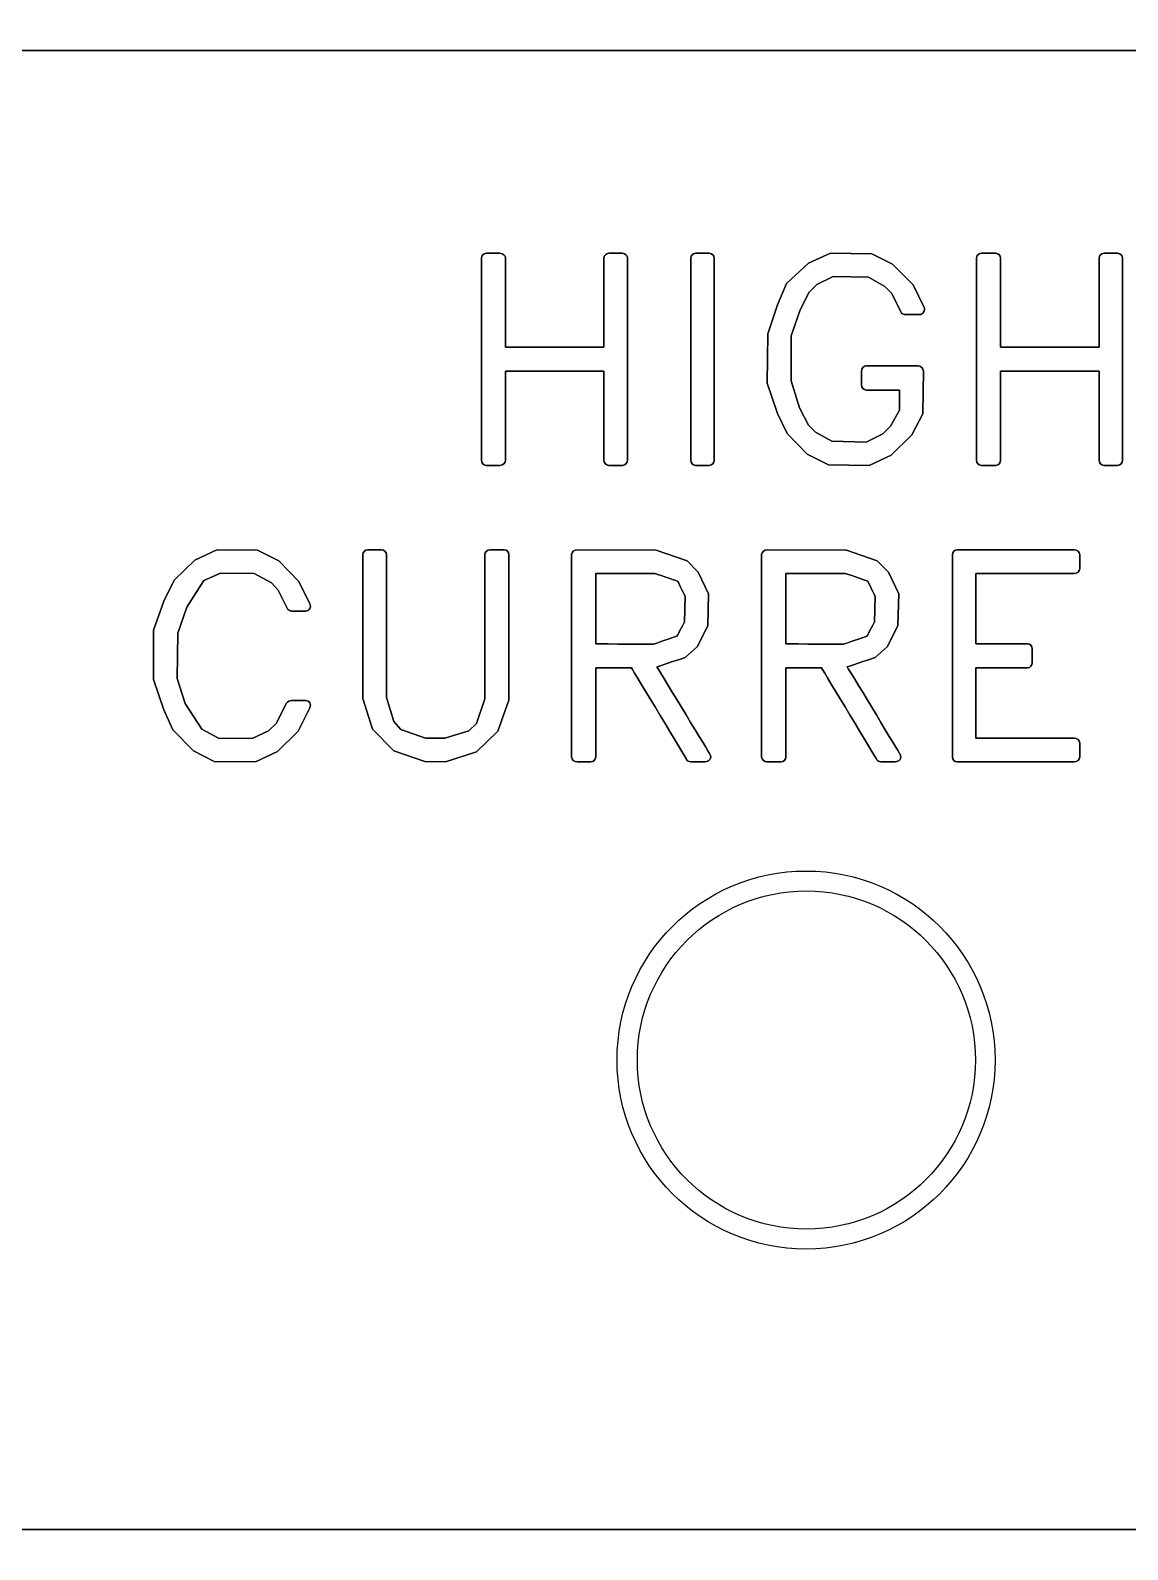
# Model space of a CAD drawing. Extents: x 5.5 to 12.5, y 5.1 to 18.5.
# Drawn here: x 10.492 to 11.04, y 12.248 to 13.008 of the extents above; entities that cross this region are included whole.
import ezdxf

# ---------------------------------------------------------------- set-up
doc = ezdxf.new("R2010")
doc.units = 0
doc.header["$MEASUREMENT"] = 0
doc.layers.get('0').update_dxf_attribs({"linetype": 'CONTINUOUS'})

msp = doc.modelspace()

# ---------------------------------------------------------------- linework, layer by layer
at = {"color": 7}
for points in [[(9.08782, 12.25834), (12.25851, 12.25834), (12.25851, 12.99835), (9.08782, 12.99835)], [(12.25851, 12.25834), (9.08782, 12.25834), (9.08782, 12.99835), (12.25851, 12.99835)]]:
    msp.add_lwpolyline(points, close=True, dxfattribs=at)
for centre, radius in [((10.87961, 12.49329), 0.09457), ((10.87961, 12.49329), 0.09457), ((10.87978, 12.49329), 0.08458), ((10.87978, 12.49329), 0.08458)]:
    msp.add_circle(centre, radius, dxfattribs=at)
for points, knots in [([(12.12966, 18.49827), (12.12966, 18.49827), (5.87957, 18.49827), (5.87957, 18.49827), (5.67011, 18.49827), (5.49958, 18.32791), (5.49958, 18.11827), (5.49958, 18.11827), (5.49958, 5.86838), (5.49958, 5.86838), (5.49958, 5.65891), (5.67011, 5.48838), (5.87957, 5.48838), (5.87957, 5.48838), (12.12966, 5.48838), (12.12966, 5.48838), (12.33913, 5.48838), (12.50966, 5.65891), (12.50966, 5.86838), (12.50966, 5.86838), (12.50966, 18.11827), (12.50966, 18.11827), (12.50966, 18.32791), (12.33913, 18.49827), (12.12966, 18.49827)], [0, 0, 0, 0, 1, 1, 1, 2, 2, 2, 3, 3, 3, 4, 4, 4, 5, 5, 5, 6, 6, 6, 7, 7, 7, 8, 8, 8, 8]), ([(12.12966, 18.48828), (12.12966, 18.48828), (5.87957, 18.48828), (5.87957, 18.48828), (5.67562, 18.48828), (5.50957, 18.3224), (5.50957, 18.11827), (5.50957, 18.11827), (5.50957, 5.86838), (5.50957, 5.86838), (5.50957, 5.66443), (5.67562, 5.49837), (5.87957, 5.49837), (5.87957, 5.49837), (12.12966, 5.49837), (12.12966, 5.49837), (12.17238, 5.49837), (12.21304, 5.50561), (12.25128, 5.51904), (12.25128, 5.51904), (12.24886, 5.51904), (12.24886, 5.51904), (12.24886, 5.51904), (12.23818, 5.52318), (12.23818, 5.52318), (12.23818, 5.52318), (12.23405, 5.52731), (12.23405, 5.52731), (12.23405, 5.52731), (12.23095, 5.53317), (12.23095, 5.53317), (12.23129, 5.53248), (12.23233, 5.53248), (12.23302, 5.53213), (12.23267, 5.53282), (12.23233, 5.53386), (12.23233, 5.53386), (12.23198, 5.53455), (12.23164, 5.53523), (12.23164, 5.53592), (12.23164, 5.53696), (12.23233, 5.53799), (12.23336, 5.53834), (12.23508, 5.53902), (12.23646, 5.53834), (12.23715, 5.53627), (12.23715, 5.53627), (12.23784, 5.53558), (12.23818, 5.53489), (12.23818, 5.53523), (12.23887, 5.53558), (12.23887, 5.53592), (12.23887, 5.53627), (12.23887, 5.53661), (12.23853, 5.53696), (12.23853, 5.53696), (12.2406, 5.53213), (12.2406, 5.53213), (12.2406, 5.53213), (12.24232, 5.53041), (12.24335, 5.52972), (12.24439, 5.52938), (12.25024, 5.52731), (12.25024, 5.52731), (12.25024, 5.52731), (12.25782, 5.52697), (12.25782, 5.52697), (12.25782, 5.52697), (12.26471, 5.52938), (12.26609, 5.52972), (12.26678, 5.53041), (12.26988, 5.53351), (12.27057, 5.5342), (12.27091, 5.53558), (12.27298, 5.54144), (12.27298, 5.54144), (12.27298, 5.54144), (12.27332, 5.54626), (12.27332, 5.54626), (12.27332, 5.54626), (12.27091, 5.5528), (12.27057, 5.55418), (12.26988, 5.55487), (12.26678, 5.55797), (12.26575, 5.55901), (12.26471, 5.55935), (12.25886, 5.56142), (12.25886, 5.56142), (12.25886, 5.56142), (12.25128, 5.56142), (12.25128, 5.56142), (12.25128, 5.56142), (12.24439, 5.55935), (12.24301, 5.55901), (12.24232, 5.55797), (12.23956, 5.55522), (12.23956, 5.55522), (12.23853, 5.55418), (12.23681, 5.55384), (12.23543, 5.55453), (12.23405, 5.55522), (12.23336, 5.55659), (12.23336, 5.55797), (12.23336, 5.55797), (12.23681, 5.58794), (12.23681, 5.58794), (12.23681, 5.58967), (12.23853, 5.59105), (12.24025, 5.59105), (12.24025, 5.59105), (12.27126, 5.59105), (12.27126, 5.59105), (12.27332, 5.59105), (12.2747, 5.58898), (12.2747, 5.58691), (12.2747, 5.58484), (12.27332, 5.58278), (12.27126, 5.58278), (12.27126, 5.58278), (12.24955, 5.58278), (12.24473, 5.58278), (12.24404, 5.57933), (12.2437, 5.57348), (12.24301, 5.56762), (12.24611, 5.56865), (12.2499, 5.56969), (12.2499, 5.56969), (12.2499, 5.56969), (12.26023, 5.56969), (12.26023, 5.56969), (12.26023, 5.56969), (12.26954, 5.56659), (12.26954, 5.56659), (12.27022, 5.56624), (12.27057, 5.5659), (12.27091, 5.56555), (12.27091, 5.56555), (12.27746, 5.55935), (12.27746, 5.55935), (12.2778, 5.55901), (12.27815, 5.55832), (12.27815, 5.55797), (12.27815, 5.55797), (12.28159, 5.54729), (12.28159, 5.54729), (12.28159, 5.54729), (12.28125, 5.54006), (12.28125, 5.54006), (12.28125, 5.54006), (12.27815, 5.53076), (12.27815, 5.53076), (12.27815, 5.53007), (12.2778, 5.52972), (12.27746, 5.52938), (12.27746, 5.52938), (12.27711, 5.52903), (12.27711, 5.52903), (12.40803, 5.58622), (12.49967, 5.71679), (12.49967, 5.86838), (12.49967, 5.86838), (12.49967, 18.11827), (12.49967, 18.11827), (12.49967, 18.3224), (12.33361, 18.48828), (12.12966, 18.48828)], [0, 0, 0, 0, 1, 1, 1, 2, 2, 2, 3, 3, 3, 4, 4, 4, 5, 5, 5, 6, 6, 6, 7, 7, 7, 8, 8, 8, 9, 9, 9, 10, 10, 10, 11, 11, 11, 12, 12, 12, 13, 13, 13, 14, 14, 14, 15, 15, 15, 16, 16, 16, 17, 17, 17, 18, 18, 18, 19, 19, 19, 20, 20, 20, 21, 21, 21, 22, 22, 22, 23, 23, 23, 24, 24, 24, 25, 25, 25, 26, 26, 26, 27, 27, 27, 28, 28, 28, 29, 29, 29, 30, 30, 30, 31, 31, 31, 32, 32, 32, 33, 33, 33, 34, 34, 34, 35, 35, 35, 36, 36, 36, 37, 37, 37, 38, 38, 38, 39, 39, 39, 40, 40, 40, 41, 41, 41, 42, 42, 42, 43, 43, 43, 44, 44, 44, 45, 45, 45, 46, 46, 46, 47, 47, 47, 48, 48, 48, 49, 49, 49, 50, 50, 50, 51, 51, 51, 52, 52, 52, 53, 53, 53, 54, 54, 54, 55, 55, 55, 55]), ([(12.49967, 5.86838), (12.49967, 5.71679), (12.40803, 5.58622), (12.27711, 5.52903), (12.27711, 5.52903), (12.27746, 5.52938), (12.27746, 5.52938), (12.2778, 5.52972), (12.27815, 5.53007), (12.27815, 5.53076), (12.27815, 5.53076), (12.28125, 5.54006), (12.28125, 5.54006), (12.28125, 5.54006), (12.28159, 5.54729), (12.28159, 5.54729), (12.28159, 5.54729), (12.27815, 5.55797), (12.27815, 5.55797), (12.27815, 5.55832), (12.2778, 5.55901), (12.27746, 5.55935), (12.27746, 5.55935), (12.27091, 5.56555), (12.27091, 5.56555), (12.27057, 5.5659), (12.27022, 5.56624), (12.26954, 5.56659), (12.26954, 5.56659), (12.26023, 5.56969), (12.26023, 5.56969), (12.26023, 5.56969), (12.2499, 5.56969), (12.2499, 5.56969), (12.2499, 5.56969), (12.24611, 5.56865), (12.24301, 5.56762), (12.2437, 5.57348), (12.24404, 5.57933), (12.24473, 5.58278), (12.24955, 5.58278), (12.27126, 5.58278), (12.27126, 5.58278), (12.27332, 5.58278), (12.2747, 5.58484), (12.2747, 5.58691), (12.2747, 5.58898), (12.27332, 5.59105), (12.27126, 5.59105), (12.27126, 5.59105), (12.24025, 5.59105), (12.24025, 5.59105), (12.23853, 5.59105), (12.23681, 5.58967), (12.23681, 5.58794), (12.23681, 5.58794), (12.23336, 5.55797), (12.23336, 5.55797), (12.23336, 5.55659), (12.23405, 5.55522), (12.23543, 5.55453), (12.23681, 5.55384), (12.23853, 5.55418), (12.23956, 5.55522), (12.23956, 5.55522), (12.24232, 5.55797), (12.24301, 5.55901), (12.24439, 5.55935), (12.25128, 5.56142), (12.25128, 5.56142), (12.25128, 5.56142), (12.25886, 5.56142), (12.25886, 5.56142), (12.25886, 5.56142), (12.26471, 5.55935), (12.26575, 5.55901), (12.26678, 5.55797), (12.26988, 5.55487), (12.27057, 5.55418), (12.27091, 5.5528), (12.27332, 5.54626), (12.27332, 5.54626), (12.27332, 5.54626), (12.27298, 5.54144), (12.27298, 5.54144), (12.27298, 5.54144), (12.27091, 5.53558), (12.27057, 5.5342), (12.26988, 5.53351), (12.26678, 5.53041), (12.26609, 5.52972), (12.26471, 5.52938), (12.25782, 5.52697), (12.25782, 5.52697), (12.25782, 5.52697), (12.25024, 5.52731), (12.25024, 5.52731), (12.25024, 5.52731), (12.24439, 5.52938), (12.24335, 5.52972), (12.24232, 5.53041), (12.2406, 5.53213), (12.2406, 5.53213), (12.2406, 5.53213), (12.23853, 5.53696), (12.23853, 5.53696), (12.23887, 5.53661), (12.23887, 5.53627), (12.23887, 5.53592), (12.23887, 5.53558), (12.23818, 5.53523), (12.23818, 5.53489), (12.23784, 5.53558), (12.23715, 5.53627), (12.23715, 5.53627), (12.23646, 5.53834), (12.23508, 5.53902), (12.23336, 5.53834), (12.23233, 5.53799), (12.23164, 5.53696), (12.23164, 5.53592), (12.23164, 5.53523), (12.23198, 5.53455), (12.23233, 5.53386), (12.23233, 5.53386), (12.23267, 5.53282), (12.23302, 5.53213), (12.23233, 5.53248), (12.23129, 5.53248), (12.23095, 5.53317), (12.23095, 5.53317), (12.23405, 5.52731), (12.23405, 5.52731), (12.23405, 5.52731), (12.23818, 5.52318), (12.23818, 5.52318), (12.23818, 5.52318), (12.24886, 5.51904), (12.24886, 5.51904), (12.24886, 5.51904), (12.25128, 5.51904), (12.25128, 5.51904), (12.21304, 5.50561), (12.17238, 5.49837), (12.12966, 5.49837), (12.12966, 5.49837), (5.87957, 5.49837), (5.87957, 5.49837), (5.67562, 5.49837), (5.50957, 5.66443), (5.50957, 5.86838), (5.50957, 5.86838), (5.50957, 18.11827), (5.50957, 18.11827), (5.50957, 18.3224), (5.67562, 18.48828), (5.87957, 18.48828), (5.87957, 18.48828), (12.12966, 18.48828), (12.12966, 18.48828), (12.33361, 18.48828), (12.49967, 18.3224), (12.49967, 18.11827), (12.49967, 18.11827), (12.49967, 5.86838), (12.49967, 5.86838)], [0, 0, 0, 0, 1, 1, 1, 2, 2, 2, 3, 3, 3, 4, 4, 4, 5, 5, 5, 6, 6, 6, 7, 7, 7, 8, 8, 8, 9, 9, 9, 10, 10, 10, 11, 11, 11, 12, 12, 12, 13, 13, 13, 14, 14, 14, 15, 15, 15, 16, 16, 16, 17, 17, 17, 18, 18, 18, 19, 19, 19, 20, 20, 20, 21, 21, 21, 22, 22, 22, 23, 23, 23, 24, 24, 24, 25, 25, 25, 26, 26, 26, 27, 27, 27, 28, 28, 28, 29, 29, 29, 30, 30, 30, 31, 31, 31, 32, 32, 32, 33, 33, 33, 34, 34, 34, 35, 35, 35, 36, 36, 36, 37, 37, 37, 38, 38, 38, 39, 39, 39, 40, 40, 40, 41, 41, 41, 42, 42, 42, 43, 43, 43, 44, 44, 44, 45, 45, 45, 46, 46, 46, 47, 47, 47, 48, 48, 48, 49, 49, 49, 50, 50, 50, 51, 51, 51, 52, 52, 52, 53, 53, 53, 54, 54, 54, 55, 55, 55, 55]), ([(12.29847, 11.58069), (12.29847, 11.51454), (12.24473, 11.4608), (12.17858, 11.4608), (12.17858, 11.4608), (5.82858, 11.4608), (5.82858, 11.4608), (5.76244, 11.4608), (5.7087, 11.51454), (5.7087, 11.58069), (5.7087, 11.58069), (5.7087, 16.54283), (5.7087, 16.54283), (5.7087, 16.60898), (5.76244, 16.66272), (5.82858, 16.66272), (5.82858, 16.66272), (12.17858, 16.66272), (12.17858, 16.66272), (12.24473, 16.66272), (12.29847, 16.60898), (12.29847, 16.54283), (12.29847, 16.54283), (12.29847, 11.58069), (12.29847, 11.58069)], [0, 0, 0, 0, 1, 1, 1, 2, 2, 2, 3, 3, 3, 4, 4, 4, 5, 5, 5, 6, 6, 6, 7, 7, 7, 8, 8, 8, 8]), ([(12.17858, 16.66272), (12.17858, 16.66272), (5.82858, 16.66272), (5.82858, 16.66272), (5.76244, 16.66272), (5.7087, 16.60898), (5.7087, 16.54283), (5.7087, 16.54283), (5.7087, 11.58069), (5.7087, 11.58069), (5.7087, 11.51454), (5.76244, 11.4608), (5.82858, 11.4608), (5.82858, 11.4608), (12.17858, 11.4608), (12.17858, 11.4608), (12.24473, 11.4608), (12.29847, 11.51454), (12.29847, 11.58069), (12.29847, 11.58069), (12.29847, 16.54283), (12.29847, 16.54283), (12.29847, 16.60898), (12.24473, 16.66272), (12.17858, 16.66272)], [0, 0, 0, 0, 1, 1, 1, 2, 2, 2, 3, 3, 3, 4, 4, 4, 5, 5, 5, 6, 6, 6, 7, 7, 7, 8, 8, 8, 8]), ([(10.71718, 12.89448), (10.71718, 12.89585), (10.71821, 12.89689), (10.71959, 12.89689), (10.71959, 12.89689), (10.72648, 12.89689), (10.72648, 12.89689), (10.72786, 12.89689), (10.72923, 12.89585), (10.72923, 12.89448), (10.72923, 12.89448), (10.72923, 12.85434), (10.72923, 12.84986), (10.73337, 12.84986), (10.77402, 12.84986), (10.7785, 12.84986), (10.7785, 12.85434), (10.7785, 12.89448), (10.7785, 12.89448), (10.7785, 12.89585), (10.77953, 12.89689), (10.78091, 12.89689), (10.78091, 12.89689), (10.7878, 12.89689), (10.7878, 12.89689), (10.78918, 12.89689), (10.79021, 12.89585), (10.79021, 12.89448), (10.79021, 12.89448), (10.79021, 12.79336), (10.79021, 12.79336), (10.79021, 12.79198), (10.78918, 12.79078), (10.7878, 12.79078), (10.7878, 12.79078), (10.78091, 12.79078), (10.78091, 12.79078), (10.77953, 12.79078), (10.7785, 12.79198), (10.7785, 12.79336), (10.7785, 12.79336), (10.7785, 12.8335), (10.7785, 12.83798), (10.77402, 12.83798), (10.73337, 12.83798), (10.72923, 12.83798), (10.72923, 12.8335), (10.72923, 12.79336), (10.72923, 12.79336), (10.72923, 12.79198), (10.72786, 12.79078), (10.72648, 12.79078), (10.72648, 12.79078), (10.71959, 12.79078), (10.71959, 12.79078), (10.71821, 12.79078), (10.71718, 12.79198), (10.71718, 12.79336), (10.71718, 12.79336), (10.71718, 12.89448), (10.71718, 12.89448)], [0, 0, 0, 0, 1, 1, 1, 2, 2, 2, 3, 3, 3, 4, 4, 4, 5, 5, 5, 6, 6, 6, 7, 7, 7, 8, 8, 8, 9, 9, 9, 10, 10, 10, 11, 11, 11, 12, 12, 12, 13, 13, 13, 14, 14, 14, 15, 15, 15, 16, 16, 16, 17, 17, 17, 18, 18, 18, 19, 19, 19, 20, 20, 20, 20]), ([(10.71959, 12.79078), (10.71959, 12.79078), (10.72648, 12.79078), (10.72648, 12.79078), (10.72786, 12.79078), (10.72923, 12.79198), (10.72923, 12.79336), (10.72923, 12.79336), (10.72923, 12.8335), (10.72923, 12.83798), (10.73337, 12.83798), (10.77402, 12.83798), (10.7785, 12.83798), (10.7785, 12.8335), (10.7785, 12.79336), (10.7785, 12.79336), (10.7785, 12.79198), (10.77953, 12.79078), (10.78091, 12.79078), (10.78091, 12.79078), (10.7878, 12.79078), (10.7878, 12.79078), (10.78918, 12.79078), (10.79021, 12.79198), (10.79021, 12.79336), (10.79021, 12.79336), (10.79021, 12.89448), (10.79021, 12.89448), (10.79021, 12.89585), (10.78918, 12.89689), (10.7878, 12.89689), (10.7878, 12.89689), (10.78091, 12.89689), (10.78091, 12.89689), (10.77953, 12.89689), (10.7785, 12.89585), (10.7785, 12.89448), (10.7785, 12.89448), (10.7785, 12.85434), (10.7785, 12.84986), (10.77402, 12.84986), (10.73337, 12.84986), (10.72923, 12.84986), (10.72923, 12.85434), (10.72923, 12.89448), (10.72923, 12.89448), (10.72923, 12.89585), (10.72786, 12.89689), (10.72648, 12.89689), (10.72648, 12.89689), (10.71959, 12.89689), (10.71959, 12.89689), (10.71821, 12.89689), (10.71718, 12.89585), (10.71718, 12.89448), (10.71718, 12.89448), (10.71718, 12.79336), (10.71718, 12.79336), (10.71718, 12.79198), (10.71821, 12.79078), (10.71959, 12.79078)], [0, 0, 0, 0, 1, 1, 1, 2, 2, 2, 3, 3, 3, 4, 4, 4, 5, 5, 5, 6, 6, 6, 7, 7, 7, 8, 8, 8, 9, 9, 9, 10, 10, 10, 11, 11, 11, 12, 12, 12, 13, 13, 13, 14, 14, 14, 15, 15, 15, 16, 16, 16, 17, 17, 17, 18, 18, 18, 19, 19, 19, 20, 20, 20, 20]), ([(10.82191, 12.89448), (10.82191, 12.89585), (10.82294, 12.89689), (10.82432, 12.89689), (10.82432, 12.89689), (10.83121, 12.89689), (10.83121, 12.89689), (10.83259, 12.89689), (10.83362, 12.89585), (10.83362, 12.89448), (10.83362, 12.89448), (10.83362, 12.79336), (10.83362, 12.79336), (10.83362, 12.79198), (10.83259, 12.79078), (10.83121, 12.79078), (10.83121, 12.79078), (10.82432, 12.79078), (10.82432, 12.79078), (10.82294, 12.79078), (10.82191, 12.79198), (10.82191, 12.79336), (10.82191, 12.79336), (10.82191, 12.89448), (10.82191, 12.89448)], [0, 0, 0, 0, 1, 1, 1, 2, 2, 2, 3, 3, 3, 4, 4, 4, 5, 5, 5, 6, 6, 6, 7, 7, 7, 8, 8, 8, 8]), ([(10.82432, 12.79078), (10.82432, 12.79078), (10.83121, 12.79078), (10.83121, 12.79078), (10.83259, 12.79078), (10.83362, 12.79198), (10.83362, 12.79336), (10.83362, 12.79336), (10.83362, 12.89448), (10.83362, 12.89448), (10.83362, 12.89585), (10.83259, 12.89689), (10.83121, 12.89689), (10.83121, 12.89689), (10.82432, 12.89689), (10.82432, 12.89689), (10.82294, 12.89689), (10.82191, 12.89585), (10.82191, 12.89448), (10.82191, 12.89448), (10.82191, 12.79336), (10.82191, 12.79336), (10.82191, 12.79198), (10.82294, 12.79078), (10.82432, 12.79078)], [0, 0, 0, 0, 1, 1, 1, 2, 2, 2, 3, 3, 3, 4, 4, 4, 5, 5, 5, 6, 6, 6, 7, 7, 7, 8, 8, 8, 8]), ([(10.86049, 12.85658), (10.86049, 12.85658), (10.86531, 12.87105), (10.86531, 12.87105), (10.86531, 12.87105), (10.86979, 12.88173), (10.86979, 12.88173), (10.86979, 12.88173), (10.88082, 12.89189), (10.88082, 12.89189), (10.88082, 12.89189), (10.89184, 12.89689), (10.89184, 12.89689), (10.89184, 12.89689), (10.91251, 12.89671), (10.91251, 12.89671), (10.91251, 12.89671), (10.92285, 12.89138), (10.92285, 12.89138), (10.92285, 12.89138), (10.93318, 12.88104), (10.93318, 12.88104), (10.93318, 12.88104), (10.93869, 12.86984), (10.93869, 12.86984), (10.93904, 12.86915), (10.93904, 12.86812), (10.93835, 12.86743), (10.93801, 12.86674), (10.93732, 12.86623), (10.93628, 12.86623), (10.93628, 12.86623), (10.92939, 12.86623), (10.92939, 12.86623), (10.92836, 12.86623), (10.92733, 12.86674), (10.92698, 12.8676), (10.92698, 12.8676), (10.9225, 12.87673), (10.9225, 12.87673), (10.9225, 12.87673), (10.91906, 12.88035), (10.91906, 12.88035), (10.91906, 12.88035), (10.91079, 12.885), (10.91079, 12.885), (10.91079, 12.885), (10.89322, 12.88535), (10.89322, 12.88535), (10.89322, 12.88535), (10.88495, 12.88121), (10.88495, 12.88121), (10.88495, 12.88121), (10.88116, 12.87742), (10.88116, 12.87742), (10.88116, 12.87742), (10.87668, 12.86864), (10.87668, 12.86864), (10.87668, 12.86864), (10.8722, 12.85555), (10.8722, 12.85555), (10.8722, 12.85555), (10.8722, 12.83315), (10.8722, 12.83315), (10.8722, 12.83315), (10.87634, 12.81954), (10.87634, 12.81954), (10.87634, 12.81954), (10.88082, 12.81093), (10.88082, 12.81093), (10.88082, 12.81093), (10.88426, 12.80749), (10.88426, 12.80749), (10.88426, 12.80749), (10.89253, 12.80284), (10.89253, 12.80284), (10.89253, 12.80284), (10.90976, 12.80249), (10.90976, 12.80249), (10.90976, 12.80249), (10.91802, 12.80663), (10.91802, 12.80663), (10.91802, 12.80663), (10.92181, 12.81042), (10.92181, 12.81042), (10.92181, 12.81042), (10.92629, 12.81834), (10.92629, 12.81834), (10.92629, 12.81834), (10.92629, 12.8254), (10.92629, 12.8285), (10.9225, 12.8285), (10.90976, 12.8285), (10.90976, 12.8285), (10.90838, 12.8285), (10.90734, 12.82971), (10.90734, 12.83109), (10.90734, 12.83109), (10.90734, 12.83798), (10.90734, 12.83798), (10.90734, 12.83935), (10.90838, 12.84056), (10.90976, 12.84056), (10.90976, 12.84056), (10.93559, 12.84056), (10.93559, 12.84056), (10.93697, 12.84056), (10.93835, 12.83935), (10.93835, 12.83798), (10.93835, 12.83798), (10.93801, 12.81662), (10.93801, 12.81662), (10.93801, 12.81662), (10.93249, 12.80611), (10.93249, 12.80611), (10.93249, 12.80611), (10.92216, 12.79595), (10.92216, 12.79595), (10.92216, 12.79595), (10.91113, 12.79078), (10.91113, 12.79078), (10.91113, 12.79078), (10.89081, 12.79112), (10.89081, 12.79112), (10.89081, 12.79112), (10.88013, 12.79646), (10.88013, 12.79646), (10.88013, 12.79646), (10.87014, 12.8068), (10.87014, 12.8068), (10.87014, 12.8068), (10.86531, 12.81679), (10.86531, 12.81679), (10.86531, 12.81679), (10.86015, 12.83195), (10.86015, 12.83195), (10.86015, 12.83195), (10.86049, 12.85658), (10.86049, 12.85658)], [0, 0, 0, 0, 1, 1, 1, 2, 2, 2, 3, 3, 3, 4, 4, 4, 5, 5, 5, 6, 6, 6, 7, 7, 7, 8, 8, 8, 9, 9, 9, 10, 10, 10, 11, 11, 11, 12, 12, 12, 13, 13, 13, 14, 14, 14, 15, 15, 15, 16, 16, 16, 17, 17, 17, 18, 18, 18, 19, 19, 19, 20, 20, 20, 21, 21, 21, 22, 22, 22, 23, 23, 23, 24, 24, 24, 25, 25, 25, 26, 26, 26, 27, 27, 27, 28, 28, 28, 29, 29, 29, 30, 30, 30, 31, 31, 31, 32, 32, 32, 33, 33, 33, 34, 34, 34, 35, 35, 35, 36, 36, 36, 37, 37, 37, 38, 38, 38, 39, 39, 39, 40, 40, 40, 41, 41, 41, 42, 42, 42, 43, 43, 43, 44, 44, 44, 45, 45, 45, 46, 46, 46, 46]), ([(10.87014, 12.8068), (10.87014, 12.8068), (10.88013, 12.79646), (10.88013, 12.79646), (10.88013, 12.79646), (10.89081, 12.79112), (10.89081, 12.79112), (10.89081, 12.79112), (10.91113, 12.79078), (10.91113, 12.79078), (10.91113, 12.79078), (10.92216, 12.79595), (10.92216, 12.79595), (10.92216, 12.79595), (10.93249, 12.80611), (10.93249, 12.80611), (10.93249, 12.80611), (10.93801, 12.81662), (10.93801, 12.81662), (10.93801, 12.81662), (10.93835, 12.83798), (10.93835, 12.83798), (10.93835, 12.83935), (10.93697, 12.84056), (10.93559, 12.84056), (10.93559, 12.84056), (10.90976, 12.84056), (10.90976, 12.84056), (10.90838, 12.84056), (10.90734, 12.83935), (10.90734, 12.83798), (10.90734, 12.83798), (10.90734, 12.83109), (10.90734, 12.83109), (10.90734, 12.82971), (10.90838, 12.8285), (10.90976, 12.8285), (10.90976, 12.8285), (10.9225, 12.8285), (10.92629, 12.8285), (10.92629, 12.8254), (10.92629, 12.81834), (10.92629, 12.81834), (10.92629, 12.81834), (10.92181, 12.81042), (10.92181, 12.81042), (10.92181, 12.81042), (10.91802, 12.80663), (10.91802, 12.80663), (10.91802, 12.80663), (10.90976, 12.80249), (10.90976, 12.80249), (10.90976, 12.80249), (10.89253, 12.80284), (10.89253, 12.80284), (10.89253, 12.80284), (10.88426, 12.80749), (10.88426, 12.80749), (10.88426, 12.80749), (10.88082, 12.81093), (10.88082, 12.81093), (10.88082, 12.81093), (10.87634, 12.81954), (10.87634, 12.81954), (10.87634, 12.81954), (10.8722, 12.83315), (10.8722, 12.83315), (10.8722, 12.83315), (10.8722, 12.85555), (10.8722, 12.85555), (10.8722, 12.85555), (10.87668, 12.86864), (10.87668, 12.86864), (10.87668, 12.86864), (10.88116, 12.87742), (10.88116, 12.87742), (10.88116, 12.87742), (10.88495, 12.88121), (10.88495, 12.88121), (10.88495, 12.88121), (10.89322, 12.88535), (10.89322, 12.88535), (10.89322, 12.88535), (10.91079, 12.885), (10.91079, 12.885), (10.91079, 12.885), (10.91906, 12.88035), (10.91906, 12.88035), (10.91906, 12.88035), (10.9225, 12.87673), (10.9225, 12.87673), (10.9225, 12.87673), (10.92698, 12.8676), (10.92698, 12.8676), (10.92733, 12.86674), (10.92836, 12.86623), (10.92939, 12.86623), (10.92939, 12.86623), (10.93628, 12.86623), (10.93628, 12.86623), (10.93732, 12.86623), (10.93801, 12.86674), (10.93835, 12.86743), (10.93904, 12.86812), (10.93904, 12.86915), (10.93869, 12.86984), (10.93869, 12.86984), (10.93318, 12.88104), (10.93318, 12.88104), (10.93318, 12.88104), (10.92285, 12.89138), (10.92285, 12.89138), (10.92285, 12.89138), (10.91251, 12.89671), (10.91251, 12.89671), (10.91251, 12.89671), (10.89184, 12.89689), (10.89184, 12.89689), (10.89184, 12.89689), (10.88082, 12.89189), (10.88082, 12.89189), (10.88082, 12.89189), (10.86979, 12.88173), (10.86979, 12.88173), (10.86979, 12.88173), (10.86531, 12.87105), (10.86531, 12.87105), (10.86531, 12.87105), (10.86049, 12.85658), (10.86049, 12.85658), (10.86049, 12.85658), (10.86015, 12.83195), (10.86015, 12.83195), (10.86015, 12.83195), (10.86531, 12.81679), (10.86531, 12.81679), (10.86531, 12.81679), (10.87014, 12.8068), (10.87014, 12.8068)], [0, 0, 0, 0, 1, 1, 1, 2, 2, 2, 3, 3, 3, 4, 4, 4, 5, 5, 5, 6, 6, 6, 7, 7, 7, 8, 8, 8, 9, 9, 9, 10, 10, 10, 11, 11, 11, 12, 12, 12, 13, 13, 13, 14, 14, 14, 15, 15, 15, 16, 16, 16, 17, 17, 17, 18, 18, 18, 19, 19, 19, 20, 20, 20, 21, 21, 21, 22, 22, 22, 23, 23, 23, 24, 24, 24, 25, 25, 25, 26, 26, 26, 27, 27, 27, 28, 28, 28, 29, 29, 29, 30, 30, 30, 31, 31, 31, 32, 32, 32, 33, 33, 33, 34, 34, 34, 35, 35, 35, 36, 36, 36, 37, 37, 37, 38, 38, 38, 39, 39, 39, 40, 40, 40, 41, 41, 41, 42, 42, 42, 43, 43, 43, 44, 44, 44, 45, 45, 45, 46, 46, 46, 46]), ([(10.96488, 12.89448), (10.96488, 12.89585), (10.96591, 12.89689), (10.96729, 12.89689), (10.96729, 12.89689), (10.97452, 12.89689), (10.97452, 12.89689), (10.9759, 12.89689), (10.97694, 12.89585), (10.97694, 12.89448), (10.97694, 12.89448), (10.97694, 12.85434), (10.97694, 12.84986), (10.98107, 12.84986), (11.02172, 12.84986), (11.0262, 12.84986), (11.0262, 12.85434), (11.0262, 12.89448), (11.0262, 12.89448), (11.0262, 12.89585), (11.02723, 12.89689), (11.02861, 12.89689), (11.02861, 12.89689), (11.0355, 12.89689), (11.0355, 12.89689), (11.03688, 12.89689), (11.03791, 12.89585), (11.03791, 12.89448), (11.03791, 12.89448), (11.03791, 12.79336), (11.03791, 12.79336), (11.03791, 12.79198), (11.03688, 12.79078), (11.0355, 12.79078), (11.0355, 12.79078), (11.02861, 12.79078), (11.02861, 12.79078), (11.02723, 12.79078), (11.0262, 12.79198), (11.0262, 12.79336), (11.0262, 12.79336), (11.0262, 12.8335), (11.0262, 12.83798), (11.02172, 12.83798), (10.98107, 12.83798), (10.97694, 12.83798), (10.97694, 12.8335), (10.97694, 12.79336), (10.97694, 12.79336), (10.97694, 12.79198), (10.9759, 12.79078), (10.97452, 12.79078), (10.97452, 12.79078), (10.96729, 12.79078), (10.96729, 12.79078), (10.96591, 12.79078), (10.96488, 12.79198), (10.96488, 12.79336), (10.96488, 12.79336), (10.96488, 12.89448), (10.96488, 12.89448)], [0, 0, 0, 0, 1, 1, 1, 2, 2, 2, 3, 3, 3, 4, 4, 4, 5, 5, 5, 6, 6, 6, 7, 7, 7, 8, 8, 8, 9, 9, 9, 10, 10, 10, 11, 11, 11, 12, 12, 12, 13, 13, 13, 14, 14, 14, 15, 15, 15, 16, 16, 16, 17, 17, 17, 18, 18, 18, 19, 19, 19, 20, 20, 20, 20]), ([(10.96729, 12.79078), (10.96729, 12.79078), (10.97452, 12.79078), (10.97452, 12.79078), (10.9759, 12.79078), (10.97694, 12.79198), (10.97694, 12.79336), (10.97694, 12.79336), (10.97694, 12.8335), (10.97694, 12.83798), (10.98107, 12.83798), (11.02172, 12.83798), (11.0262, 12.83798), (11.0262, 12.8335), (11.0262, 12.79336), (11.0262, 12.79336), (11.0262, 12.79198), (11.02723, 12.79078), (11.02861, 12.79078), (11.02861, 12.79078), (11.0355, 12.79078), (11.0355, 12.79078), (11.03688, 12.79078), (11.03791, 12.79198), (11.03791, 12.79336), (11.03791, 12.79336), (11.03791, 12.89448), (11.03791, 12.89448), (11.03791, 12.89585), (11.03688, 12.89689), (11.0355, 12.89689), (11.0355, 12.89689), (11.02861, 12.89689), (11.02861, 12.89689), (11.02723, 12.89689), (11.0262, 12.89585), (11.0262, 12.89448), (11.0262, 12.89448), (11.0262, 12.85434), (11.0262, 12.84986), (11.02172, 12.84986), (10.98107, 12.84986), (10.97694, 12.84986), (10.97694, 12.85434), (10.97694, 12.89448), (10.97694, 12.89448), (10.97694, 12.89585), (10.9759, 12.89689), (10.97452, 12.89689), (10.97452, 12.89689), (10.96729, 12.89689), (10.96729, 12.89689), (10.96591, 12.89689), (10.96488, 12.89585), (10.96488, 12.89448), (10.96488, 12.89448), (10.96488, 12.79336), (10.96488, 12.79336), (10.96488, 12.79198), (10.96591, 12.79078), (10.96729, 12.79078)], [0, 0, 0, 0, 1, 1, 1, 2, 2, 2, 3, 3, 3, 4, 4, 4, 5, 5, 5, 6, 6, 6, 7, 7, 7, 8, 8, 8, 9, 9, 9, 10, 10, 10, 11, 11, 11, 12, 12, 12, 13, 13, 13, 14, 14, 14, 15, 15, 15, 16, 16, 16, 17, 17, 17, 18, 18, 18, 19, 19, 19, 20, 20, 20, 20]), ([(10.55319, 12.70827), (10.55319, 12.70827), (10.55836, 12.72291), (10.55836, 12.72291), (10.55836, 12.72291), (10.56352, 12.73342), (10.56352, 12.73342), (10.56352, 12.73342), (10.57386, 12.74341), (10.57386, 12.74341), (10.57386, 12.74341), (10.58488, 12.74858), (10.58488, 12.74858), (10.58488, 12.74858), (10.60521, 12.7484), (10.60521, 12.7484), (10.60521, 12.7484), (10.61589, 12.74306), (10.61589, 12.74306), (10.61589, 12.74306), (10.62588, 12.73273), (10.62588, 12.73273), (10.62588, 12.73273), (10.63139, 12.72153), (10.63139, 12.72153), (10.63174, 12.72067), (10.63174, 12.71981), (10.63139, 12.71912), (10.63105, 12.71843), (10.63001, 12.71791), (10.62933, 12.71791), (10.62933, 12.71791), (10.62209, 12.71791), (10.62209, 12.71791), (10.6214, 12.71791), (10.62037, 12.71843), (10.62002, 12.71929), (10.62002, 12.71929), (10.61554, 12.72842), (10.61554, 12.72842), (10.61554, 12.72842), (10.6121, 12.73204), (10.6121, 12.73204), (10.6121, 12.73204), (10.60349, 12.73669), (10.60349, 12.73669), (10.60349, 12.73669), (10.58661, 12.73686), (10.58661, 12.73686), (10.58661, 12.73686), (10.57834, 12.73325), (10.57834, 12.73325), (10.57834, 12.73325), (10.56973, 12.71981), (10.56973, 12.71981), (10.56973, 12.71981), (10.56525, 12.70689), (10.56525, 12.70689), (10.56525, 12.70689), (10.5649, 12.68415), (10.5649, 12.68415), (10.5649, 12.68415), (10.56904, 12.67158), (10.56904, 12.67158), (10.56904, 12.67158), (10.5773, 12.65883), (10.5773, 12.65883), (10.5773, 12.65883), (10.58557, 12.65435), (10.58557, 12.65435), (10.58557, 12.65435), (10.60245, 12.65418), (10.60245, 12.65418), (10.60245, 12.65418), (10.61072, 12.65797), (10.61072, 12.65797), (10.61072, 12.65797), (10.61451, 12.66159), (10.61451, 12.66159), (10.61451, 12.66159), (10.61968, 12.67175), (10.61968, 12.67175), (10.62037, 12.67261), (10.62106, 12.67313), (10.62209, 12.67313), (10.62209, 12.67313), (10.62933, 12.67313), (10.62933, 12.67313), (10.63001, 12.67313), (10.63105, 12.67278), (10.63139, 12.67192), (10.63174, 12.67123), (10.63174, 12.67037), (10.63139, 12.66951), (10.63139, 12.66951), (10.62554, 12.6578), (10.62554, 12.6578), (10.62554, 12.6578), (10.6152, 12.64763), (10.6152, 12.64763), (10.6152, 12.64763), (10.60418, 12.64247), (10.60418, 12.64247), (10.60418, 12.64247), (10.58351, 12.64264), (10.58351, 12.64264), (10.58351, 12.64264), (10.57317, 12.64798), (10.57317, 12.64798), (10.57317, 12.64798), (10.56284, 12.65849), (10.56284, 12.65849), (10.56284, 12.65849), (10.55836, 12.66848), (10.55836, 12.66848), (10.55836, 12.66848), (10.55319, 12.68364), (10.55319, 12.68364), (10.55319, 12.68364), (10.55319, 12.70827), (10.55319, 12.70827)], [0, 0, 0, 0, 1, 1, 1, 2, 2, 2, 3, 3, 3, 4, 4, 4, 5, 5, 5, 6, 6, 6, 7, 7, 7, 8, 8, 8, 9, 9, 9, 10, 10, 10, 11, 11, 11, 12, 12, 12, 13, 13, 13, 14, 14, 14, 15, 15, 15, 16, 16, 16, 17, 17, 17, 18, 18, 18, 19, 19, 19, 20, 20, 20, 21, 21, 21, 22, 22, 22, 23, 23, 23, 24, 24, 24, 25, 25, 25, 26, 26, 26, 27, 27, 27, 28, 28, 28, 29, 29, 29, 30, 30, 30, 31, 31, 31, 32, 32, 32, 33, 33, 33, 34, 34, 34, 35, 35, 35, 36, 36, 36, 37, 37, 37, 38, 38, 38, 39, 39, 39, 40, 40, 40, 40]), ([(10.56284, 12.65849), (10.56284, 12.65849), (10.57317, 12.64798), (10.57317, 12.64798), (10.57317, 12.64798), (10.58351, 12.64264), (10.58351, 12.64264), (10.58351, 12.64264), (10.60418, 12.64247), (10.60418, 12.64247), (10.60418, 12.64247), (10.6152, 12.64763), (10.6152, 12.64763), (10.6152, 12.64763), (10.62554, 12.6578), (10.62554, 12.6578), (10.62554, 12.6578), (10.63139, 12.66951), (10.63139, 12.66951), (10.63174, 12.67037), (10.63174, 12.67123), (10.63139, 12.67192), (10.63105, 12.67278), (10.63001, 12.67313), (10.62933, 12.67313), (10.62933, 12.67313), (10.62209, 12.67313), (10.62209, 12.67313), (10.62106, 12.67313), (10.62037, 12.67261), (10.61968, 12.67175), (10.61968, 12.67175), (10.61451, 12.66159), (10.61451, 12.66159), (10.61451, 12.66159), (10.61072, 12.65797), (10.61072, 12.65797), (10.61072, 12.65797), (10.60245, 12.65418), (10.60245, 12.65418), (10.60245, 12.65418), (10.58557, 12.65435), (10.58557, 12.65435), (10.58557, 12.65435), (10.5773, 12.65883), (10.5773, 12.65883), (10.5773, 12.65883), (10.56904, 12.67158), (10.56904, 12.67158), (10.56904, 12.67158), (10.5649, 12.68415), (10.5649, 12.68415), (10.5649, 12.68415), (10.56525, 12.70689), (10.56525, 12.70689), (10.56525, 12.70689), (10.56973, 12.71981), (10.56973, 12.71981), (10.56973, 12.71981), (10.57834, 12.73325), (10.57834, 12.73325), (10.57834, 12.73325), (10.58661, 12.73686), (10.58661, 12.73686), (10.58661, 12.73686), (10.60349, 12.73669), (10.60349, 12.73669), (10.60349, 12.73669), (10.6121, 12.73204), (10.6121, 12.73204), (10.6121, 12.73204), (10.61554, 12.72842), (10.61554, 12.72842), (10.61554, 12.72842), (10.62002, 12.71929), (10.62002, 12.71929), (10.62037, 12.71843), (10.6214, 12.71791), (10.62209, 12.71791), (10.62209, 12.71791), (10.62933, 12.71791), (10.62933, 12.71791), (10.63001, 12.71791), (10.63105, 12.71843), (10.63139, 12.71912), (10.63174, 12.71981), (10.63174, 12.72067), (10.63139, 12.72153), (10.63139, 12.72153), (10.62588, 12.73273), (10.62588, 12.73273), (10.62588, 12.73273), (10.61589, 12.74306), (10.61589, 12.74306), (10.61589, 12.74306), (10.60521, 12.7484), (10.60521, 12.7484), (10.60521, 12.7484), (10.58488, 12.74858), (10.58488, 12.74858), (10.58488, 12.74858), (10.57386, 12.74341), (10.57386, 12.74341), (10.57386, 12.74341), (10.56352, 12.73342), (10.56352, 12.73342), (10.56352, 12.73342), (10.55836, 12.72291), (10.55836, 12.72291), (10.55836, 12.72291), (10.55319, 12.70827), (10.55319, 12.70827), (10.55319, 12.70827), (10.55319, 12.68364), (10.55319, 12.68364), (10.55319, 12.68364), (10.55836, 12.66848), (10.55836, 12.66848), (10.55836, 12.66848), (10.56284, 12.65849), (10.56284, 12.65849)], [0, 0, 0, 0, 1, 1, 1, 2, 2, 2, 3, 3, 3, 4, 4, 4, 5, 5, 5, 6, 6, 6, 7, 7, 7, 8, 8, 8, 9, 9, 9, 10, 10, 10, 11, 11, 11, 12, 12, 12, 13, 13, 13, 14, 14, 14, 15, 15, 15, 16, 16, 16, 17, 17, 17, 18, 18, 18, 19, 19, 19, 20, 20, 20, 21, 21, 21, 22, 22, 22, 23, 23, 23, 24, 24, 24, 25, 25, 25, 26, 26, 26, 27, 27, 27, 28, 28, 28, 29, 29, 29, 30, 30, 30, 31, 31, 31, 32, 32, 32, 33, 33, 33, 34, 34, 34, 35, 35, 35, 36, 36, 36, 37, 37, 37, 38, 38, 38, 39, 39, 39, 40, 40, 40, 40]), ([(10.65792, 12.74616), (10.65792, 12.74754), (10.65895, 12.74858), (10.66033, 12.74858), (10.66033, 12.74858), (10.66722, 12.74858), (10.66722, 12.74858), (10.6686, 12.74858), (10.66963, 12.74754), (10.66963, 12.74616), (10.66963, 12.74616), (10.66963, 12.67468), (10.66963, 12.67468), (10.66963, 12.67468), (10.67342, 12.66262), (10.67342, 12.66262), (10.67342, 12.66262), (10.67687, 12.65866), (10.67687, 12.65866), (10.67687, 12.65866), (10.68927, 12.65435), (10.68927, 12.65435), (10.68927, 12.65435), (10.69892, 12.65435), (10.69892, 12.65435), (10.69892, 12.65435), (10.71097, 12.65797), (10.71097, 12.65797), (10.71097, 12.65797), (10.71476, 12.66159), (10.71476, 12.66159), (10.71476, 12.66159), (10.7189, 12.67399), (10.7189, 12.67399), (10.7189, 12.67399), (10.7189, 12.74616), (10.7189, 12.74616), (10.7189, 12.74754), (10.72028, 12.74858), (10.72165, 12.74858), (10.72165, 12.74858), (10.72854, 12.74858), (10.72854, 12.74858), (10.72992, 12.74858), (10.73096, 12.74754), (10.73096, 12.74616), (10.73096, 12.74616), (10.73096, 12.67416), (10.73096, 12.67416), (10.73096, 12.67382), (10.73096, 12.67365), (10.73096, 12.6733), (10.73096, 12.6733), (10.72544, 12.6578), (10.72544, 12.6578), (10.72544, 12.6578), (10.71476, 12.64746), (10.71476, 12.64746), (10.71476, 12.64746), (10.69926, 12.64247), (10.69926, 12.64247), (10.69926, 12.64247), (10.68893, 12.64264), (10.68893, 12.64264), (10.68893, 12.64264), (10.67342, 12.64798), (10.67342, 12.64798), (10.67342, 12.64798), (10.66274, 12.65883), (10.66274, 12.65883), (10.66274, 12.65883), (10.65792, 12.67416), (10.65792, 12.67416), (10.65792, 12.67416), (10.65792, 12.74616), (10.65792, 12.74616)], [0, 0, 0, 0, 1, 1, 1, 2, 2, 2, 3, 3, 3, 4, 4, 4, 5, 5, 5, 6, 6, 6, 7, 7, 7, 8, 8, 8, 9, 9, 9, 10, 10, 10, 11, 11, 11, 12, 12, 12, 13, 13, 13, 14, 14, 14, 15, 15, 15, 16, 16, 16, 17, 17, 17, 18, 18, 18, 19, 19, 19, 20, 20, 20, 21, 21, 21, 22, 22, 22, 23, 23, 23, 24, 24, 24, 25, 25, 25, 25]), ([(10.67342, 12.64798), (10.67342, 12.64798), (10.68893, 12.64264), (10.68893, 12.64264), (10.68893, 12.64264), (10.69926, 12.64247), (10.69926, 12.64247), (10.69926, 12.64247), (10.71476, 12.64746), (10.71476, 12.64746), (10.71476, 12.64746), (10.72544, 12.6578), (10.72544, 12.6578), (10.72544, 12.6578), (10.73096, 12.6733), (10.73096, 12.6733), (10.73096, 12.67365), (10.73096, 12.67382), (10.73096, 12.67416), (10.73096, 12.67416), (10.73096, 12.74616), (10.73096, 12.74616), (10.73096, 12.74754), (10.72992, 12.74858), (10.72854, 12.74858), (10.72854, 12.74858), (10.72165, 12.74858), (10.72165, 12.74858), (10.72028, 12.74858), (10.7189, 12.74754), (10.7189, 12.74616), (10.7189, 12.74616), (10.7189, 12.67399), (10.7189, 12.67399), (10.7189, 12.67399), (10.71476, 12.66159), (10.71476, 12.66159), (10.71476, 12.66159), (10.71097, 12.65797), (10.71097, 12.65797), (10.71097, 12.65797), (10.69892, 12.65435), (10.69892, 12.65435), (10.69892, 12.65435), (10.68927, 12.65435), (10.68927, 12.65435), (10.68927, 12.65435), (10.67687, 12.65866), (10.67687, 12.65866), (10.67687, 12.65866), (10.67342, 12.66262), (10.67342, 12.66262), (10.67342, 12.66262), (10.66963, 12.67468), (10.66963, 12.67468), (10.66963, 12.67468), (10.66963, 12.74616), (10.66963, 12.74616), (10.66963, 12.74754), (10.6686, 12.74858), (10.66722, 12.74858), (10.66722, 12.74858), (10.66033, 12.74858), (10.66033, 12.74858), (10.65895, 12.74858), (10.65792, 12.74754), (10.65792, 12.74616), (10.65792, 12.74616), (10.65792, 12.67416), (10.65792, 12.67416), (10.65792, 12.67416), (10.66274, 12.65883), (10.66274, 12.65883), (10.66274, 12.65883), (10.67342, 12.64798), (10.67342, 12.64798)], [0, 0, 0, 0, 1, 1, 1, 2, 2, 2, 3, 3, 3, 4, 4, 4, 5, 5, 5, 6, 6, 6, 7, 7, 7, 8, 8, 8, 9, 9, 9, 10, 10, 10, 11, 11, 11, 12, 12, 12, 13, 13, 13, 14, 14, 14, 15, 15, 15, 16, 16, 16, 17, 17, 17, 18, 18, 18, 19, 19, 19, 20, 20, 20, 21, 21, 21, 22, 22, 22, 23, 23, 23, 24, 24, 24, 25, 25, 25, 25]), ([(10.82018, 12.74306), (10.82018, 12.74306), (10.8257, 12.73738), (10.8257, 12.73738), (10.8257, 12.73738), (10.83086, 12.72653), (10.83086, 12.72653), (10.83086, 12.72653), (10.83052, 12.71068), (10.83052, 12.71068), (10.83052, 12.71068), (10.82535, 12.70017), (10.82535, 12.70017), (10.82535, 12.70017), (10.81915, 12.69466), (10.81915, 12.69466), (10.81915, 12.69466), (10.80709, 12.6907), (10.80503, 12.69001), (10.80847, 12.68415), (10.83155, 12.64626), (10.83155, 12.64626), (10.83155, 12.64591), (10.8319, 12.6454), (10.8319, 12.64488), (10.8319, 12.64453), (10.83155, 12.64419), (10.83155, 12.64367), (10.83086, 12.64298), (10.83017, 12.64247), (10.82914, 12.64247), (10.82914, 12.64247), (10.82191, 12.64247), (10.82191, 12.64247), (10.82087, 12.64247), (10.82018, 12.64298), (10.81984, 12.64367), (10.81984, 12.64367), (10.79366, 12.68725), (10.79228, 12.68949), (10.79021, 12.68949), (10.77815, 12.68949), (10.77436, 12.68949), (10.77436, 12.68501), (10.77436, 12.64488), (10.77436, 12.64488), (10.77436, 12.6435), (10.77333, 12.64247), (10.77195, 12.64247), (10.77195, 12.64247), (10.76506, 12.64247), (10.76506, 12.64247), (10.76368, 12.64247), (10.76231, 12.6435), (10.76231, 12.64488), (10.76231, 12.64488), (10.76231, 12.74616), (10.76231, 12.74616), (10.76231, 12.74754), (10.76368, 12.74858), (10.76506, 12.74858), (10.76506, 12.74858), (10.80468, 12.7484), (10.80468, 12.7484), (10.80468, 12.7484), (10.82018, 12.74306), (10.82018, 12.74306)], [0, 0, 0, 0, 1, 1, 1, 2, 2, 2, 3, 3, 3, 4, 4, 4, 5, 5, 5, 6, 6, 6, 7, 7, 7, 8, 8, 8, 9, 9, 9, 10, 10, 10, 11, 11, 11, 12, 12, 12, 13, 13, 13, 14, 14, 14, 15, 15, 15, 16, 16, 16, 17, 17, 17, 18, 18, 18, 19, 19, 19, 20, 20, 20, 21, 21, 21, 22, 22, 22, 22]), ([(10.76231, 12.74616), (10.76231, 12.74616), (10.76231, 12.64488), (10.76231, 12.64488), (10.76231, 12.6435), (10.76368, 12.64247), (10.76506, 12.64247), (10.76506, 12.64247), (10.77195, 12.64247), (10.77195, 12.64247), (10.77333, 12.64247), (10.77436, 12.6435), (10.77436, 12.64488), (10.77436, 12.64488), (10.77436, 12.68501), (10.77436, 12.68949), (10.77815, 12.68949), (10.79021, 12.68949), (10.79228, 12.68949), (10.79366, 12.68725), (10.81984, 12.64367), (10.81984, 12.64367), (10.82018, 12.64298), (10.82087, 12.64247), (10.82191, 12.64247), (10.82191, 12.64247), (10.82914, 12.64247), (10.82914, 12.64247), (10.83017, 12.64247), (10.83086, 12.64298), (10.83155, 12.64367), (10.83155, 12.64419), (10.8319, 12.64453), (10.8319, 12.64488), (10.8319, 12.6454), (10.83155, 12.64591), (10.83155, 12.64626), (10.83155, 12.64626), (10.80847, 12.68415), (10.80503, 12.69001), (10.80709, 12.6907), (10.81915, 12.69466), (10.81915, 12.69466), (10.81915, 12.69466), (10.82535, 12.70017), (10.82535, 12.70017), (10.82535, 12.70017), (10.83052, 12.71068), (10.83052, 12.71068), (10.83052, 12.71068), (10.83086, 12.72653), (10.83086, 12.72653), (10.83086, 12.72653), (10.8257, 12.73738), (10.8257, 12.73738), (10.8257, 12.73738), (10.82018, 12.74306), (10.82018, 12.74306), (10.82018, 12.74306), (10.80468, 12.7484), (10.80468, 12.7484), (10.80468, 12.7484), (10.76506, 12.74858), (10.76506, 12.74858), (10.76368, 12.74858), (10.76231, 12.74754), (10.76231, 12.74616)], [0, 0, 0, 0, 1, 1, 1, 2, 2, 2, 3, 3, 3, 4, 4, 4, 5, 5, 5, 6, 6, 6, 7, 7, 7, 8, 8, 8, 9, 9, 9, 10, 10, 10, 11, 11, 11, 12, 12, 12, 13, 13, 13, 14, 14, 14, 15, 15, 15, 16, 16, 16, 17, 17, 17, 18, 18, 18, 19, 19, 19, 20, 20, 20, 21, 21, 21, 22, 22, 22, 22]), ([(10.85739, 12.74616), (10.85739, 12.74754), (10.85877, 12.74858), (10.86015, 12.74858), (10.86015, 12.74858), (10.89977, 12.7484), (10.89977, 12.7484), (10.89977, 12.7484), (10.91527, 12.74306), (10.91527, 12.74306), (10.91527, 12.74306), (10.92078, 12.73738), (10.92078, 12.73738), (10.92078, 12.73738), (10.92595, 12.72653), (10.92595, 12.72653), (10.92595, 12.72653), (10.9256, 12.71068), (10.9256, 12.71068), (10.9256, 12.71068), (10.92044, 12.70017), (10.92044, 12.70017), (10.92044, 12.70017), (10.91423, 12.69466), (10.91423, 12.69466), (10.91423, 12.69466), (10.90252, 12.6907), (10.90011, 12.69001), (10.9039, 12.68415), (10.92664, 12.64626), (10.92664, 12.64626), (10.92664, 12.64591), (10.92698, 12.6454), (10.92698, 12.64488), (10.92698, 12.64453), (10.92664, 12.64419), (10.92664, 12.64367), (10.92595, 12.64298), (10.92526, 12.64247), (10.92423, 12.64247), (10.92423, 12.64247), (10.91699, 12.64247), (10.91699, 12.64247), (10.9163, 12.64247), (10.91527, 12.64298), (10.91492, 12.64367), (10.91492, 12.64367), (10.88874, 12.68725), (10.88736, 12.68949), (10.8853, 12.68949), (10.87324, 12.68949), (10.86945, 12.68949), (10.86945, 12.68501), (10.86945, 12.64488), (10.86945, 12.64488), (10.86945, 12.6435), (10.86841, 12.64247), (10.86704, 12.64247), (10.86704, 12.64247), (10.86015, 12.64247), (10.86015, 12.64247), (10.85877, 12.64247), (10.85739, 12.6435), (10.85739, 12.64488), (10.85739, 12.64488), (10.85739, 12.74616), (10.85739, 12.74616)], [0, 0, 0, 0, 1, 1, 1, 2, 2, 2, 3, 3, 3, 4, 4, 4, 5, 5, 5, 6, 6, 6, 7, 7, 7, 8, 8, 8, 9, 9, 9, 10, 10, 10, 11, 11, 11, 12, 12, 12, 13, 13, 13, 14, 14, 14, 15, 15, 15, 16, 16, 16, 17, 17, 17, 18, 18, 18, 19, 19, 19, 20, 20, 20, 21, 21, 21, 22, 22, 22, 22]), ([(10.86015, 12.64247), (10.86015, 12.64247), (10.86704, 12.64247), (10.86704, 12.64247), (10.86841, 12.64247), (10.86945, 12.6435), (10.86945, 12.64488), (10.86945, 12.64488), (10.86945, 12.68501), (10.86945, 12.68949), (10.87324, 12.68949), (10.8853, 12.68949), (10.88736, 12.68949), (10.88874, 12.68725), (10.91492, 12.64367), (10.91492, 12.64367), (10.91527, 12.64298), (10.9163, 12.64247), (10.91699, 12.64247), (10.91699, 12.64247), (10.92423, 12.64247), (10.92423, 12.64247), (10.92526, 12.64247), (10.92595, 12.64298), (10.92664, 12.64367), (10.92664, 12.64419), (10.92698, 12.64453), (10.92698, 12.64488), (10.92698, 12.6454), (10.92664, 12.64591), (10.92664, 12.64626), (10.92664, 12.64626), (10.9039, 12.68415), (10.90011, 12.69001), (10.90252, 12.6907), (10.91423, 12.69466), (10.91423, 12.69466), (10.91423, 12.69466), (10.92044, 12.70017), (10.92044, 12.70017), (10.92044, 12.70017), (10.9256, 12.71068), (10.9256, 12.71068), (10.9256, 12.71068), (10.92595, 12.72653), (10.92595, 12.72653), (10.92595, 12.72653), (10.92078, 12.73738), (10.92078, 12.73738), (10.92078, 12.73738), (10.91527, 12.74306), (10.91527, 12.74306), (10.91527, 12.74306), (10.89977, 12.7484), (10.89977, 12.7484), (10.89977, 12.7484), (10.86015, 12.74858), (10.86015, 12.74858), (10.85877, 12.74858), (10.85739, 12.74754), (10.85739, 12.74616), (10.85739, 12.74616), (10.85739, 12.64488), (10.85739, 12.64488), (10.85739, 12.6435), (10.85877, 12.64247), (10.86015, 12.64247)], [0, 0, 0, 0, 1, 1, 1, 2, 2, 2, 3, 3, 3, 4, 4, 4, 5, 5, 5, 6, 6, 6, 7, 7, 7, 8, 8, 8, 9, 9, 9, 10, 10, 10, 11, 11, 11, 12, 12, 12, 13, 13, 13, 14, 14, 14, 15, 15, 15, 16, 16, 16, 17, 17, 17, 18, 18, 18, 19, 19, 19, 20, 20, 20, 21, 21, 21, 22, 22, 22, 22]), ([(10.95282, 12.74616), (10.95282, 12.74754), (10.95385, 12.74858), (10.95523, 12.74858), (10.95523, 12.74858), (11.0138, 12.74858), (11.0138, 12.74858), (11.01518, 12.74858), (11.01655, 12.74754), (11.01655, 12.74616), (11.01655, 12.74616), (11.01655, 12.7391), (11.01655, 12.7391), (11.01655, 12.73772), (11.01518, 12.73669), (11.0138, 12.73669), (11.0138, 12.73669), (10.96901, 12.73669), (10.96453, 12.73669), (10.96453, 12.73256), (10.96453, 12.70551), (10.96453, 12.70155), (10.96867, 12.70155), (10.99037, 12.70155), (10.99037, 12.70155), (10.99175, 12.70155), (10.99278, 12.70034), (10.99278, 12.69897), (10.99278, 12.69897), (10.99278, 12.69208), (10.99278, 12.69208), (10.99278, 12.6907), (10.99175, 12.68949), (10.99037, 12.68949), (10.99037, 12.68949), (10.96867, 12.68949), (10.96453, 12.68949), (10.96453, 12.68536), (10.96453, 12.65849), (10.96453, 12.65435), (10.96901, 12.65435), (11.0138, 12.65435), (11.0138, 12.65435), (11.01518, 12.65435), (11.01655, 12.65332), (11.01655, 12.65194), (11.01655, 12.65194), (11.01655, 12.64488), (11.01655, 12.64488), (11.01655, 12.6435), (11.01518, 12.64247), (11.0138, 12.64247), (11.0138, 12.64247), (10.95523, 12.64247), (10.95523, 12.64247), (10.95385, 12.64247), (10.95282, 12.6435), (10.95282, 12.64488), (10.95282, 12.64488), (10.95282, 12.74616), (10.95282, 12.74616)], [0, 0, 0, 0, 1, 1, 1, 2, 2, 2, 3, 3, 3, 4, 4, 4, 5, 5, 5, 6, 6, 6, 7, 7, 7, 8, 8, 8, 9, 9, 9, 10, 10, 10, 11, 11, 11, 12, 12, 12, 13, 13, 13, 14, 14, 14, 15, 15, 15, 16, 16, 16, 17, 17, 17, 18, 18, 18, 19, 19, 19, 20, 20, 20, 20]), ([(10.95523, 12.64247), (10.95523, 12.64247), (11.0138, 12.64247), (11.0138, 12.64247), (11.01518, 12.64247), (11.01655, 12.6435), (11.01655, 12.64488), (11.01655, 12.64488), (11.01655, 12.65194), (11.01655, 12.65194), (11.01655, 12.65332), (11.01518, 12.65435), (11.0138, 12.65435), (11.0138, 12.65435), (10.96901, 12.65435), (10.96453, 12.65435), (10.96453, 12.65849), (10.96453, 12.68536), (10.96453, 12.68949), (10.96867, 12.68949), (10.99037, 12.68949), (10.99037, 12.68949), (10.99175, 12.68949), (10.99278, 12.6907), (10.99278, 12.69208), (10.99278, 12.69208), (10.99278, 12.69897), (10.99278, 12.69897), (10.99278, 12.70034), (10.99175, 12.70155), (10.99037, 12.70155), (10.99037, 12.70155), (10.96867, 12.70155), (10.96453, 12.70155), (10.96453, 12.70551), (10.96453, 12.73256), (10.96453, 12.73669), (10.96901, 12.73669), (11.0138, 12.73669), (11.0138, 12.73669), (11.01518, 12.73669), (11.01655, 12.73772), (11.01655, 12.7391), (11.01655, 12.7391), (11.01655, 12.74616), (11.01655, 12.74616), (11.01655, 12.74754), (11.01518, 12.74858), (11.0138, 12.74858), (11.0138, 12.74858), (10.95523, 12.74858), (10.95523, 12.74858), (10.95385, 12.74858), (10.95282, 12.74754), (10.95282, 12.74616), (10.95282, 12.74616), (10.95282, 12.64488), (10.95282, 12.64488), (10.95282, 12.6435), (10.95385, 12.64247), (10.95523, 12.64247)], [0, 0, 0, 0, 1, 1, 1, 2, 2, 2, 3, 3, 3, 4, 4, 4, 5, 5, 5, 6, 6, 6, 7, 7, 7, 8, 8, 8, 9, 9, 9, 10, 10, 10, 11, 11, 11, 12, 12, 12, 13, 13, 13, 14, 14, 14, 15, 15, 15, 16, 16, 16, 17, 17, 17, 18, 18, 18, 19, 19, 19, 20, 20, 20, 20]), ([(10.81881, 12.7124), (10.81881, 12.7124), (10.81915, 12.72532), (10.81915, 12.72532), (10.81915, 12.72532), (10.81605, 12.73135), (10.81536, 12.7329), (10.81364, 12.73342), (10.80399, 12.73669), (10.80399, 12.73669), (10.80399, 12.73669), (10.7785, 12.73669), (10.77436, 12.73669), (10.77436, 12.73256), (10.77436, 12.70551), (10.77436, 12.70155), (10.7785, 12.70138), (10.8033, 12.70138), (10.8033, 12.70138), (10.8033, 12.70138), (10.81329, 12.70482), (10.81502, 12.70534), (10.81571, 12.70672), (10.81881, 12.7124), (10.81881, 12.7124)], [0, 0, 0, 0, 1, 1, 1, 2, 2, 2, 3, 3, 3, 4, 4, 4, 5, 5, 5, 6, 6, 6, 7, 7, 7, 8, 8, 8, 8]), ([(10.77436, 12.70155), (10.77436, 12.70551), (10.77436, 12.73256), (10.77436, 12.73669), (10.7785, 12.73669), (10.80399, 12.73669), (10.80399, 12.73669), (10.80399, 12.73669), (10.81364, 12.73342), (10.81536, 12.7329), (10.81605, 12.73135), (10.81915, 12.72532), (10.81915, 12.72532), (10.81915, 12.72532), (10.81881, 12.7124), (10.81881, 12.7124), (10.81881, 12.7124), (10.81571, 12.70672), (10.81502, 12.70534), (10.81329, 12.70482), (10.8033, 12.70138), (10.8033, 12.70138), (10.8033, 12.70138), (10.7785, 12.70138), (10.77436, 12.70155)], [0, 0, 0, 0, 1, 1, 1, 2, 2, 2, 3, 3, 3, 4, 4, 4, 5, 5, 5, 6, 6, 6, 7, 7, 7, 8, 8, 8, 8]), ([(10.91389, 12.7124), (10.91389, 12.7124), (10.91423, 12.72532), (10.91423, 12.72532), (10.91423, 12.72532), (10.91113, 12.73135), (10.91045, 12.7329), (10.90872, 12.73342), (10.89942, 12.73669), (10.89942, 12.73669), (10.89942, 12.73669), (10.87393, 12.73669), (10.86945, 12.73669), (10.86945, 12.73256), (10.86945, 12.70551), (10.86945, 12.70155), (10.87358, 12.70138), (10.89839, 12.70138), (10.89839, 12.70138), (10.89839, 12.70138), (10.90872, 12.70482), (10.9101, 12.70534), (10.91079, 12.70672), (10.91389, 12.7124), (10.91389, 12.7124)], [0, 0, 0, 0, 1, 1, 1, 2, 2, 2, 3, 3, 3, 4, 4, 4, 5, 5, 5, 6, 6, 6, 7, 7, 7, 8, 8, 8, 8]), ([(10.86945, 12.70155), (10.86945, 12.70551), (10.86945, 12.73256), (10.86945, 12.73669), (10.87393, 12.73669), (10.89942, 12.73669), (10.89942, 12.73669), (10.89942, 12.73669), (10.90872, 12.73342), (10.91045, 12.7329), (10.91113, 12.73135), (10.91423, 12.72532), (10.91423, 12.72532), (10.91423, 12.72532), (10.91389, 12.7124), (10.91389, 12.7124), (10.91389, 12.7124), (10.91079, 12.70672), (10.9101, 12.70534), (10.90872, 12.70482), (10.89839, 12.70138), (10.89839, 12.70138), (10.89839, 12.70138), (10.87358, 12.70138), (10.86945, 12.70155)], [0, 0, 0, 0, 1, 1, 1, 2, 2, 2, 3, 3, 3, 4, 4, 4, 5, 5, 5, 6, 6, 6, 7, 7, 7, 8, 8, 8, 8])]:
    msp.add_open_spline(points, degree=3, knots=knots, dxfattribs=at)

doc.saveas('drawing.dxf')
